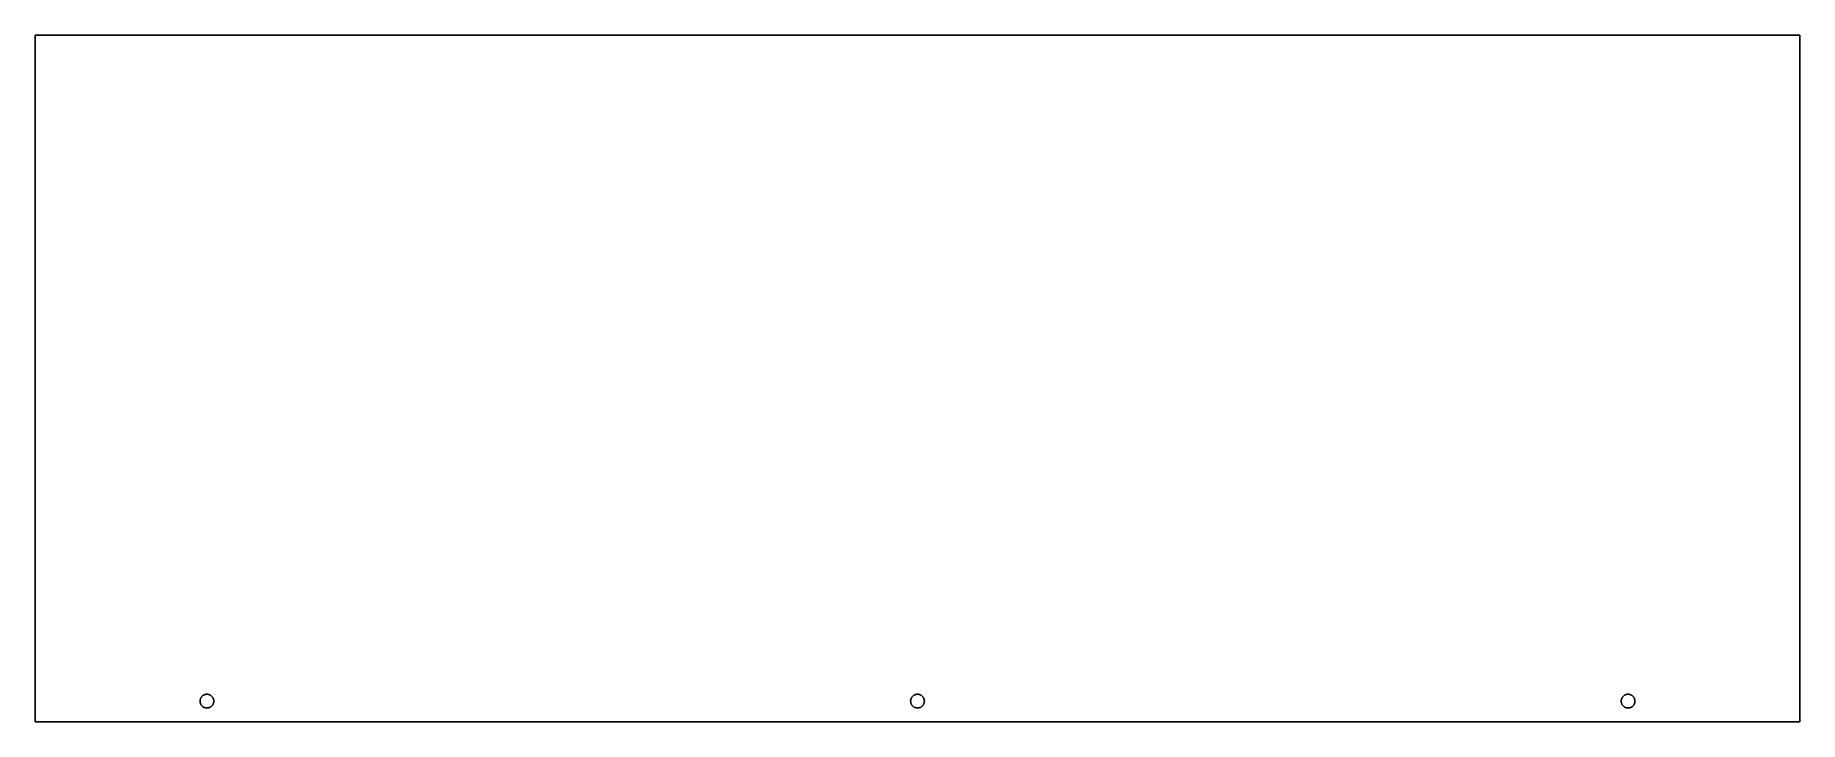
# Model space of a CAD drawing. Header units: metres. Extents: x 0 to 514, y 0 to 200.
import ezdxf

# ---------------------------------------------------------------- set-up
doc = ezdxf.new("R2010")
doc.units = ezdxf.units.M

msp = doc.modelspace()

# ---------------------------------------------------------------- linework, layer by layer
for p, q in [((514, 200), (0, 200)), ((0, 200), (0, 0)), ((514, 0), (514, 200)), ((48, 6), (48.0039, 6.12558)), ((48.0039, 5.87442), (48, 6)), ((48.0039, 6.12558), (48.0158, 6.25067)), ((48.0158, 5.74933), (48.0039, 5.87442)), ((48.0158, 6.25067), (48.0354, 6.37476)), ((48.0354, 5.62524), (48.0158, 5.74933)), ((48.0354, 6.37476), (48.0628, 6.49738)), ((48.0628, 5.50262), (48.0354, 5.62524)), ((48.0628, 6.49738), (48.0979, 6.61803)), ((48.0979, 5.38197), (48.0628, 5.50262)), ((48.0979, 6.61803), (48.1404, 6.73625)), ((48.1404, 5.26375), (48.0979, 5.38197)), ((48.1404, 6.73625), (48.1903, 6.85156)), ((48.1903, 5.14844), (48.1404, 5.26375)), ((48.1903, 6.85156), (48.2474, 6.96351)), ((48.2474, 5.03649), (48.1903, 5.14844)), ((48.2474, 6.96351), (48.3113, 7.07165)), ((48.3113, 7.07165), (48.382, 7.17557)), ((48.382, 7.17557), (48.459, 7.27485)), ((48.459, 7.27485), (48.5421, 7.36909)), ((48.5421, 7.36909), (48.6309, 7.45794)), ((48.6309, 7.45794), (48.7252, 7.54103)), ((48.7252, 7.54103), (48.8244, 7.61803)), ((48.8244, 7.61803), (48.9283, 7.68865)), ((48.9283, 7.68865), (49.0365, 7.75261)), ((49.0365, 7.75261), (49.1484, 7.80965)), ((49.1484, 7.80965), (49.2638, 7.85955)), ((49.2638, 7.85955), (49.382, 7.90211)), ((49.382, 7.90211), (49.5026, 7.93717)), ((49.5026, 7.93717), (49.6252, 7.96457)), ((49.6252, 7.96457), (49.7493, 7.98423)), ((49.7493, 7.98423), (49.8744, 7.99605)), ((49.8744, 7.99605), (50, 8)), ((50, 8), (50.1256, 7.99605)), ((50.1256, 7.99605), (50.2507, 7.98423)), ((50.2507, 7.98423), (50.3748, 7.96457)), ((50.3748, 7.96457), (50.4974, 7.93717)), ((50.4974, 7.93717), (50.618, 7.90211)), ((50.618, 7.90211), (50.7362, 7.85955)), ((50.7362, 7.85955), (50.8516, 7.80965)), ((50.8516, 7.80965), (50.9635, 7.75261)), ((50.9635, 7.75261), (51.0717, 7.68865)), ((51.0717, 7.68865), (51.1756, 7.61803)), ((51.1756, 7.61803), (51.2748, 7.54103)), ((51.2748, 7.54103), (51.3691, 7.45794)), ((51.3691, 7.45794), (51.4579, 7.36909)), ((51.4579, 7.36909), (51.541, 7.27485)), ((51.541, 7.27485), (51.618, 7.17557)), ((51.618, 7.17557), (51.6887, 7.07165)), ((51.6887, 7.07165), (51.7526, 6.96351)), ((51.7526, 6.96351), (51.8097, 6.85156)), ((51.8097, 5.14844), (51.7526, 5.03649)), ((51.8097, 6.85156), (51.8596, 6.73625)), ((51.8596, 5.26375), (51.8097, 5.14844)), ((51.8596, 6.73625), (51.9021, 6.61803)), ((51.9021, 5.38197), (51.8596, 5.26375)), ((51.9021, 6.61803), (51.9372, 6.49738)), ((51.9372, 5.50262), (51.9021, 5.38197)), ((51.9372, 6.49738), (51.9646, 6.37476)), ((51.9646, 5.62524), (51.9372, 5.50262)), ((51.9646, 6.37476), (51.9842, 6.25067)), ((51.9842, 5.74933), (51.9646, 5.62524)), ((51.9842, 6.25067), (51.9961, 6.12558)), ((51.9961, 5.87442), (51.9842, 5.74933)), ((51.9961, 6.12558), (52, 6)), ((52, 6), (51.9961, 5.87442)), ((255, 6), (255.004, 6.12558)), ((255.004, 5.87442), (255, 6)), ((255.004, 6.12558), (255.016, 6.25067)), ((255.016, 5.74933), (255.004, 5.87442)), ((255.016, 6.25067), (255.035, 6.37476)), ((255.035, 5.62524), (255.016, 5.74933)), ((255.035, 6.37476), (255.063, 6.49738)), ((255.063, 5.50262), (255.035, 5.62524)), ((255.063, 6.49738), (255.098, 6.61803)), ((255.098, 5.38197), (255.063, 5.50262)), ((255.098, 6.61803), (255.14, 6.73625)), ((255.14, 5.26375), (255.098, 5.38197)), ((255.14, 6.73625), (255.19, 6.85156)), ((255.19, 5.14844), (255.14, 5.26375)), ((255.19, 6.85156), (255.247, 6.96351)), ((255.247, 5.03649), (255.19, 5.14844)), ((255.247, 6.96351), (255.311, 7.07165)), ((255.311, 7.07165), (255.382, 7.17557)), ((255.382, 7.17557), (255.459, 7.27485)), ((255.459, 7.27485), (255.542, 7.36909)), ((255.542, 7.36909), (255.631, 7.45794)), ((255.631, 7.45794), (255.725, 7.54103)), ((255.725, 7.54103), (255.824, 7.61803)), ((255.824, 7.61803), (255.928, 7.68865)), ((255.928, 7.68865), (256.036, 7.75261)), ((256.036, 7.75261), (256.148, 7.80965)), ((256.148, 7.80965), (256.264, 7.85955)), ((256.264, 7.85955), (256.382, 7.90211)), ((256.382, 7.90211), (256.503, 7.93717)), ((256.503, 7.93717), (256.625, 7.96457)), ((256.625, 7.96457), (256.749, 7.98423)), ((256.749, 7.98423), (256.874, 7.99605)), ((256.874, 7.99605), (257, 8)), ((257, 8), (257.126, 7.99605)), ((257.126, 7.99605), (257.251, 7.98423)), ((257.251, 7.98423), (257.375, 7.96457)), ((257.375, 7.96457), (257.497, 7.93717)), ((257.497, 7.93717), (257.618, 7.90211)), ((257.618, 7.90211), (257.736, 7.85955)), ((257.736, 7.85955), (257.852, 7.80965)), ((257.852, 7.80965), (257.964, 7.75261)), ((257.964, 7.75261), (258.072, 7.68865)), ((258.072, 7.68865), (258.176, 7.61803)), ((258.176, 7.61803), (258.275, 7.54103)), ((258.275, 7.54103), (258.369, 7.45794)), ((258.369, 7.45794), (258.458, 7.36909)), ((258.458, 7.36909), (258.541, 7.27485)), ((258.541, 7.27485), (258.618, 7.17557)), ((258.618, 7.17557), (258.689, 7.07165)), ((258.689, 7.07165), (258.753, 6.96351)), ((258.753, 6.96351), (258.81, 6.85156)), ((258.81, 5.14844), (258.753, 5.03649)), ((258.81, 6.85156), (258.86, 6.73625)), ((258.86, 5.26375), (258.81, 5.14844)), ((258.86, 6.73625), (258.902, 6.61803)), ((258.902, 5.38197), (258.86, 5.26375)), ((258.902, 6.61803), (258.937, 6.49738)), ((258.937, 5.50262), (258.902, 5.38197)), ((258.937, 6.49738), (258.965, 6.37476)), ((258.965, 5.62524), (258.937, 5.50262)), ((258.965, 6.37476), (258.984, 6.25067)), ((258.984, 5.74933), (258.965, 5.62524)), ((258.984, 6.25067), (258.996, 6.12558)), ((258.996, 5.87442), (258.984, 5.74933)), ((258.996, 6.12558), (259, 6)), ((259, 6), (258.996, 5.87442)), ((462, 6), (462.004, 6.12558)), ((462.004, 5.87442), (462, 6)), ((462.004, 6.12558), (462.016, 6.25067)), ((462.016, 5.74933), (462.004, 5.87442)), ((462.016, 6.25067), (462.035, 6.37476)), ((462.035, 5.62524), (462.016, 5.74933)), ((462.035, 6.37476), (462.063, 6.49738)), ((462.063, 5.50262), (462.035, 5.62524)), ((462.063, 6.49738), (462.098, 6.61803)), ((462.098, 5.38197), (462.063, 5.50262)), ((462.098, 6.61803), (462.14, 6.73625)), ((462.14, 5.26375), (462.098, 5.38197)), ((462.14, 6.73625), (462.19, 6.85156)), ((462.19, 5.14844), (462.14, 5.26375)), ((462.19, 6.85156), (462.247, 6.96351)), ((462.247, 5.03649), (462.19, 5.14844)), ((462.247, 6.96351), (462.311, 7.07165)), ((462.311, 7.07165), (462.382, 7.17557)), ((462.382, 7.17557), (462.459, 7.27485)), ((462.459, 7.27485), (462.542, 7.36909)), ((462.542, 7.36909), (462.631, 7.45794)), ((462.631, 7.45794), (462.725, 7.54103)), ((462.725, 7.54103), (462.824, 7.61803)), ((462.824, 7.61803), (462.928, 7.68865)), ((462.928, 7.68865), (463.036, 7.75261)), ((463.036, 7.75261), (463.148, 7.80965)), ((463.148, 7.80965), (463.264, 7.85955)), ((463.264, 7.85955), (463.382, 7.90211)), ((463.382, 7.90211), (463.503, 7.93717)), ((463.503, 7.93717), (463.625, 7.96457)), ((463.625, 7.96457), (463.749, 7.98423)), ((463.749, 7.98423), (463.874, 7.99605)), ((463.874, 7.99605), (464, 8)), ((464, 8), (464.126, 7.99605)), ((464.126, 7.99605), (464.251, 7.98423)), ((464.251, 7.98423), (464.375, 7.96457)), ((464.375, 7.96457), (464.497, 7.93717)), ((464.497, 7.93717), (464.618, 7.90211)), ((464.618, 7.90211), (464.736, 7.85955)), ((464.736, 7.85955), (464.852, 7.80965)), ((464.852, 7.80965), (464.964, 7.75261)), ((464.964, 7.75261), (465.072, 7.68865)), ((465.072, 7.68865), (465.176, 7.61803)), ((465.176, 7.61803), (465.275, 7.54103)), ((465.275, 7.54103), (465.369, 7.45794)), ((465.369, 7.45794), (465.458, 7.36909)), ((465.458, 7.36909), (465.541, 7.27485)), ((465.541, 7.27485), (465.618, 7.17557)), ((465.618, 7.17557), (465.689, 7.07165)), ((465.689, 7.07165), (465.753, 6.96351)), ((465.753, 6.96351), (465.81, 6.85156)), ((465.81, 5.14844), (465.753, 5.03649)), ((465.81, 6.85156), (465.86, 6.73625)), ((465.86, 5.26375), (465.81, 5.14844)), ((465.86, 6.73625), (465.902, 6.61803)), ((465.902, 5.38197), (465.86, 5.26375)), ((465.902, 6.61803), (465.937, 6.49738)), ((465.937, 5.50262), (465.902, 5.38197)), ((465.937, 6.49738), (465.965, 6.37476)), ((465.965, 5.62524), (465.937, 5.50262)), ((465.965, 6.37476), (465.984, 6.25067)), ((465.984, 5.74933), (465.965, 5.62524)), ((465.984, 6.25067), (465.996, 6.12558)), ((465.996, 5.87442), (465.984, 5.74933)), ((465.996, 6.12558), (466, 6)), ((466, 6), (465.996, 5.87442)), ((0, 0), (514, 0)), ((48.3113, 4.92835), (48.2474, 5.03649)), ((48.382, 4.82443), (48.3113, 4.92835)), ((48.459, 4.72515), (48.382, 4.82443)), ((48.5421, 4.63091), (48.459, 4.72515)), ((48.6309, 4.54206), (48.5421, 4.63091)), ((48.7252, 4.45897), (48.6309, 4.54206)), ((48.8244, 4.38197), (48.7252, 4.45897)), ((48.9283, 4.31134), (48.8244, 4.38197)), ((49.0365, 4.24739), (48.9283, 4.31134)), ((49.1484, 4.19035), (49.0365, 4.24739)), ((49.2638, 4.14045), (49.1484, 4.19035)), ((49.382, 4.09789), (49.2638, 4.14045)), ((49.5026, 4.06283), (49.382, 4.09789)), ((49.6252, 4.03543), (49.5026, 4.06283)), ((49.7493, 4.01577), (49.6252, 4.03543)), ((49.8744, 4.00395), (49.7493, 4.01577)), ((50, 4), (49.8744, 4.00395)), ((50.1256, 4.00395), (50, 4)), ((50.2507, 4.01577), (50.1256, 4.00395)), ((50.3748, 4.03543), (50.2507, 4.01577)), ((50.4974, 4.06283), (50.3748, 4.03543)), ((50.618, 4.09789), (50.4974, 4.06283)), ((50.7362, 4.14045), (50.618, 4.09789)), ((50.8516, 4.19035), (50.7362, 4.14045)), ((50.9635, 4.24739), (50.8516, 4.19035)), ((51.0717, 4.31134), (50.9635, 4.24739)), ((51.1756, 4.38197), (51.0717, 4.31134)), ((51.2748, 4.45897), (51.1756, 4.38197)), ((51.3691, 4.54206), (51.2748, 4.45897)), ((51.4579, 4.63091), (51.3691, 4.54206)), ((51.541, 4.72515), (51.4579, 4.63091)), ((51.618, 4.82443), (51.541, 4.72515)), ((51.6887, 4.92835), (51.618, 4.82443)), ((51.7526, 5.03649), (51.6887, 4.92835)), ((255.311, 4.92835), (255.247, 5.03649)), ((255.382, 4.82443), (255.311, 4.92835)), ((255.459, 4.72515), (255.382, 4.82443)), ((255.542, 4.63091), (255.459, 4.72515)), ((255.631, 4.54206), (255.542, 4.63091)), ((255.725, 4.45897), (255.631, 4.54206)), ((255.824, 4.38197), (255.725, 4.45897)), ((255.928, 4.31134), (255.824, 4.38197)), ((256.036, 4.24739), (255.928, 4.31134)), ((256.148, 4.19035), (256.036, 4.24739)), ((256.264, 4.14045), (256.148, 4.19035)), ((256.382, 4.09789), (256.264, 4.14045)), ((256.503, 4.06283), (256.382, 4.09789)), ((256.625, 4.03543), (256.503, 4.06283)), ((256.749, 4.01577), (256.625, 4.03543)), ((256.874, 4.00395), (256.749, 4.01577)), ((257, 4), (256.874, 4.00395)), ((257.126, 4.00395), (257, 4)), ((257.251, 4.01577), (257.126, 4.00395)), ((257.375, 4.03543), (257.251, 4.01577)), ((257.497, 4.06283), (257.375, 4.03543)), ((257.618, 4.09789), (257.497, 4.06283)), ((257.736, 4.14045), (257.618, 4.09789)), ((257.852, 4.19035), (257.736, 4.14045)), ((257.964, 4.24739), (257.852, 4.19035)), ((258.072, 4.31134), (257.964, 4.24739)), ((258.176, 4.38197), (258.072, 4.31134)), ((258.275, 4.45897), (258.176, 4.38197)), ((258.369, 4.54206), (258.275, 4.45897)), ((258.458, 4.63091), (258.369, 4.54206)), ((258.541, 4.72515), (258.458, 4.63091)), ((258.618, 4.82443), (258.541, 4.72515)), ((258.689, 4.92835), (258.618, 4.82443)), ((258.753, 5.03649), (258.689, 4.92835)), ((462.311, 4.92835), (462.247, 5.03649)), ((462.382, 4.82443), (462.311, 4.92835)), ((462.459, 4.72515), (462.382, 4.82443)), ((462.542, 4.63091), (462.459, 4.72515)), ((462.631, 4.54206), (462.542, 4.63091)), ((462.725, 4.45897), (462.631, 4.54206)), ((462.824, 4.38197), (462.725, 4.45897)), ((462.928, 4.31134), (462.824, 4.38197)), ((463.036, 4.24739), (462.928, 4.31134)), ((463.148, 4.19035), (463.036, 4.24739)), ((463.264, 4.14045), (463.148, 4.19035)), ((463.382, 4.09789), (463.264, 4.14045)), ((463.503, 4.06283), (463.382, 4.09789)), ((463.625, 4.03543), (463.503, 4.06283)), ((463.749, 4.01577), (463.625, 4.03543)), ((463.874, 4.00395), (463.749, 4.01577)), ((464, 4), (463.874, 4.00395)), ((464.126, 4.00395), (464, 4)), ((464.251, 4.01577), (464.126, 4.00395)), ((464.375, 4.03543), (464.251, 4.01577)), ((464.497, 4.06283), (464.375, 4.03543)), ((464.618, 4.09789), (464.497, 4.06283)), ((464.736, 4.14045), (464.618, 4.09789)), ((464.852, 4.19035), (464.736, 4.14045)), ((464.964, 4.24739), (464.852, 4.19035)), ((465.072, 4.31134), (464.964, 4.24739)), ((465.176, 4.38197), (465.072, 4.31134)), ((465.275, 4.45897), (465.176, 4.38197)), ((465.369, 4.54206), (465.275, 4.45897)), ((465.458, 4.63091), (465.369, 4.54206)), ((465.541, 4.72515), (465.458, 4.63091)), ((465.618, 4.82443), (465.541, 4.72515)), ((465.689, 4.92835), (465.618, 4.82443)), ((465.753, 5.03649), (465.689, 4.92835))]:
    msp.add_line(p, q)

doc.saveas('drawing.dxf')
